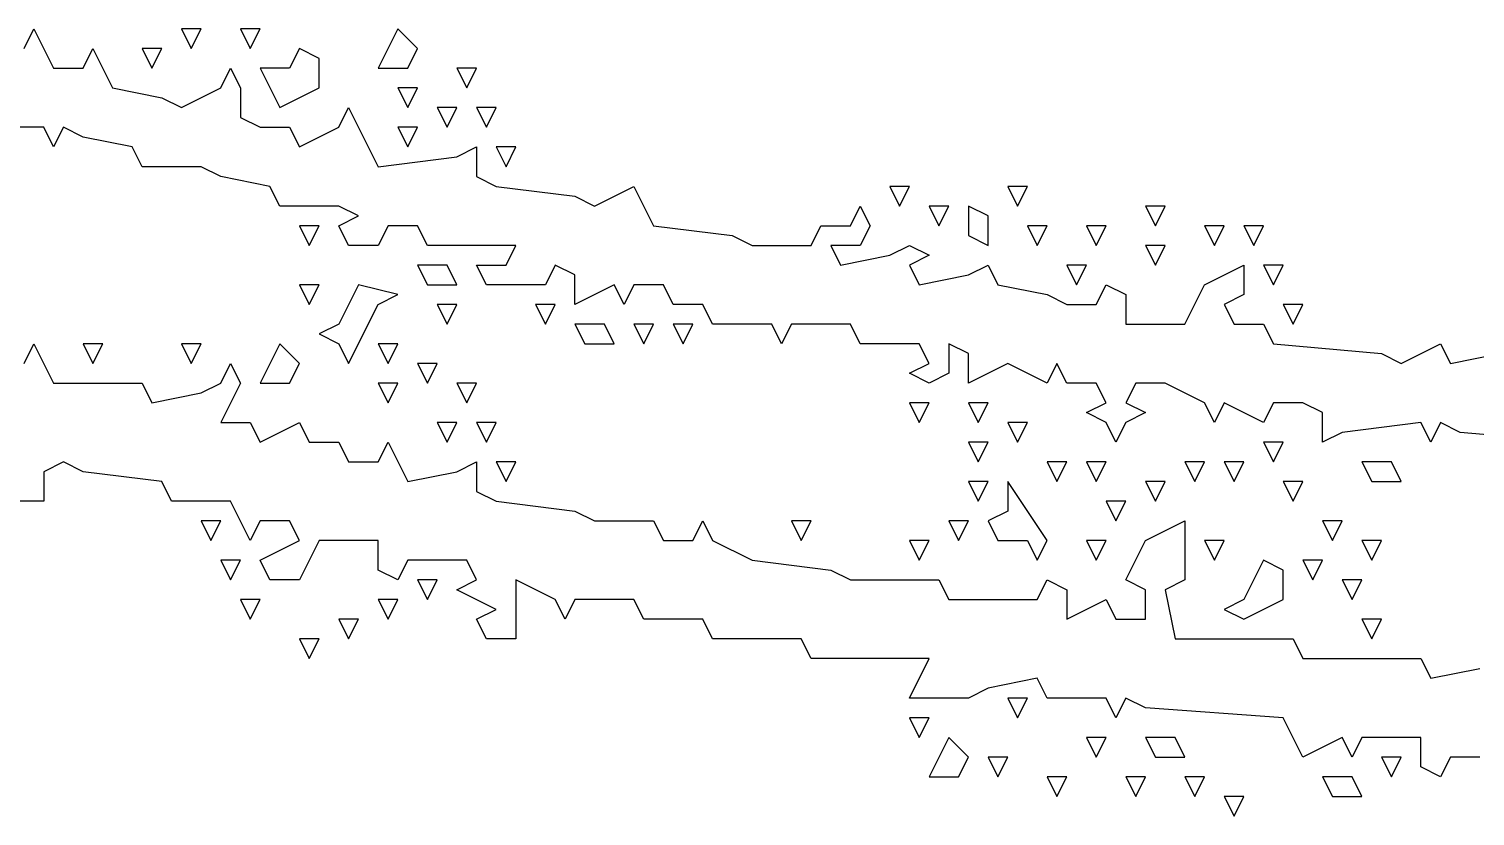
# Model space of a CAD drawing. Extents: x 2 to 124, y 0 to 170.
# Drawn here: x 30.55 to 42.38, y 46.36 to 52.8 of the extents above; entities that cross this region are included whole.
import ezdxf

# ---------------------------------------------------------------- set-up
doc = ezdxf.new("R2010")
doc.units = 0
doc.layers.add('Layer0', color=7, linetype='Continuous')

msp = doc.modelspace()

# ---------------------------------------------------------------- linework, layer by layer
at = {"layer": 'Layer0', "color": 5, "linetype": 'CONTINUOUS'}
for p, q in [((30.50663, 52.64205, 0.1), (30.58712, 52.80303, 0.1)), ((30.58712, 52.80303, 0.1), (30.74811, 52.48106, 0.1)), ((31.79451, 52.80303, 0.1), (31.875, 52.64205, 0.1)), ((31.95549, 52.80303, 0.1), (31.79451, 52.80303, 0.1)), ((31.875, 52.64205, 0.1), (31.95549, 52.80303, 0.1)), ((32.27746, 52.80303, 0.1), (32.35795, 52.64205, 0.1)), ((32.43845, 52.80303, 0.1), (32.27746, 52.80303, 0.1)), ((32.35795, 52.64205, 0.1), (32.43845, 52.80303, 0.1)), ((33.56534, 52.80303, 0.1), (33.40436, 52.48106, 0.1)), ((33.72633, 52.64205, 0.1), (33.56534, 52.80303, 0.1)), ((30.98958, 52.48106, 0.1), (31.07008, 52.64205, 0.1)), ((31.07008, 52.64205, 0.1), (31.23106, 52.32008, 0.1)), ((31.47254, 52.64205, 0.1), (31.55303, 52.48106, 0.1)), ((31.63352, 52.64205, 0.1), (31.47254, 52.64205, 0.1)), ((31.55303, 52.48106, 0.1), (31.63352, 52.64205, 0.1)), ((32.76042, 52.64205, 0.1), (32.67992, 52.48106, 0.1)), ((32.9214, 52.56155, 0.1), (32.76042, 52.64205, 0.1)), ((32.9214, 52.32008, 0.1), (32.9214, 52.56155, 0.1)), ((33.64583, 52.48106, 0.1), (33.72633, 52.64205, 0.1)), ((30.74811, 52.48106, 0.1), (30.98958, 52.48106, 0.1)), ((32.11648, 52.32008, 0.1), (32.19697, 52.48106, 0.1)), ((32.19697, 52.48106, 0.1), (32.27746, 52.32008, 0.1)), ((32.67992, 52.48106, 0.1), (32.43845, 52.48106, 0.1)), ((32.43845, 52.48106, 0.1), (32.59943, 52.15909, 0.1)), ((33.40436, 52.48106, 0.1), (33.64583, 52.48106, 0.1)), ((34.0483, 52.48106, 0.1), (34.12879, 52.32008, 0.1)), ((34.20928, 52.48106, 0.1), (34.0483, 52.48106, 0.1)), ((34.12879, 52.32008, 0.1), (34.20928, 52.48106, 0.1)), ((31.23106, 52.32008, 0.1), (31.63352, 52.23958, 0.1)), ((31.79451, 52.15909, 0.1), (32.11648, 52.32008, 0.1)), ((32.27746, 52.32008, 0.1), (32.27746, 52.0786, 0.1)), ((32.59943, 52.15909, 0.1), (32.9214, 52.32008, 0.1)), ((33.56534, 52.32008, 0.1), (33.64583, 52.15909, 0.1)), ((33.72633, 52.32008, 0.1), (33.56534, 52.32008, 0.1)), ((33.64583, 52.15909, 0.1), (33.72633, 52.32008, 0.1)), ((31.63352, 52.23958, 0.1), (31.79451, 52.15909, 0.1)), ((32.27746, 52.0786, 0.1), (32.43845, 51.99811, 0.1)), ((33.08239, 51.99811, 0.1), (33.16288, 52.15909, 0.1)), ((33.16288, 52.15909, 0.1), (33.40436, 51.67614, 0.1)), ((33.88731, 52.15909, 0.1), (33.9678, 51.99811, 0.1)), ((34.0483, 52.15909, 0.1), (33.88731, 52.15909, 0.1)), ((33.9678, 51.99811, 0.1), (34.0483, 52.15909, 0.1)), ((34.20928, 52.15909, 0.1), (34.28977, 51.99811, 0.1)), ((34.37027, 52.15909, 0.1), (34.20928, 52.15909, 0.1)), ((34.28977, 51.99811, 0.1), (34.37027, 52.15909, 0.1)), ((30.66761, 51.99811, 0.1), (30.18466, 51.99811, 0.1)), ((30.74811, 51.83712, 0.1), (30.66761, 51.99811, 0.1)), ((30.8286, 51.99811, 0.1), (30.74811, 51.83712, 0.1)), ((30.98958, 51.91761, 0.1), (30.8286, 51.99811, 0.1)), ((32.43845, 51.99811, 0.1), (32.67992, 51.99811, 0.1)), ((32.67992, 51.99811, 0.1), (32.76042, 51.83712, 0.1)), ((32.76042, 51.83712, 0.1), (33.08239, 51.99811, 0.1)), ((33.56534, 51.99811, 0.1), (33.64583, 51.83712, 0.1)), ((33.72633, 51.99811, 0.1), (33.56534, 51.99811, 0.1)), ((33.64583, 51.83712, 0.1), (33.72633, 51.99811, 0.1)), ((31.39205, 51.83712, 0.1), (30.98958, 51.91761, 0.1)), ((31.47254, 51.67614, 0.1), (31.39205, 51.83712, 0.1)), ((34.0483, 51.75663, 0.1), (34.20928, 51.83712, 0.1)), ((34.20928, 51.83712, 0.1), (34.20928, 51.59564, 0.1)), ((34.37027, 51.83712, 0.1), (34.45076, 51.67614, 0.1)), ((34.53125, 51.83712, 0.1), (34.37027, 51.83712, 0.1)), ((34.45076, 51.67614, 0.1), (34.53125, 51.83712, 0.1)), ((33.40436, 51.67614, 0.1), (34.0483, 51.75663, 0.1)), ((31.95549, 51.67614, 0.1), (31.47254, 51.67614, 0.1)), ((32.11648, 51.59564, 0.1), (31.95549, 51.67614, 0.1)), ((32.51894, 51.51515, 0.1), (32.11648, 51.59564, 0.1)), ((34.20928, 51.59564, 0.1), (34.37027, 51.51515, 0.1)), ((32.59943, 51.35417, 0.1), (32.51894, 51.51515, 0.1)), ((34.37027, 51.51515, 0.1), (35.0142, 51.43466, 0.1)), ((35.17519, 51.35417, 0.1), (35.49716, 51.51515, 0.1)), ((35.49716, 51.51515, 0.1), (35.65814, 51.19318, 0.1)), ((37.58996, 51.51515, 0.1), (37.67045, 51.35417, 0.1)), ((37.75095, 51.51515, 0.1), (37.58996, 51.51515, 0.1)), ((37.67045, 51.35417, 0.1), (37.75095, 51.51515, 0.1)), ((38.55587, 51.51515, 0.1), (38.63636, 51.35417, 0.1)), ((38.71686, 51.51515, 0.1), (38.55587, 51.51515, 0.1)), ((38.63636, 51.35417, 0.1), (38.71686, 51.51515, 0.1)), ((33.08239, 51.35417, 0.1), (32.59943, 51.35417, 0.1)), ((33.24337, 51.27367, 0.1), (33.08239, 51.35417, 0.1)), ((35.0142, 51.43466, 0.1), (35.17519, 51.35417, 0.1)), ((37.26799, 51.19318, 0.1), (37.34848, 51.35417, 0.1)), ((37.34848, 51.35417, 0.1), (37.42898, 51.19318, 0.1)), ((37.91193, 51.35417, 0.1), (37.99242, 51.19318, 0.1)), ((38.07292, 51.35417, 0.1), (37.91193, 51.35417, 0.1)), ((37.99242, 51.19318, 0.1), (38.07292, 51.35417, 0.1)), ((38.2339, 51.35417, 0.1), (38.2339, 51.11269, 0.1)), ((38.39489, 51.27367, 0.1), (38.2339, 51.35417, 0.1)), ((39.68277, 51.35417, 0.1), (39.76326, 51.19318, 0.1)), ((39.84375, 51.35417, 0.1), (39.68277, 51.35417, 0.1)), ((39.76326, 51.19318, 0.1), (39.84375, 51.35417, 0.1)), ((33.08239, 51.19318, 0.1), (33.24337, 51.27367, 0.1)), ((38.39489, 51.0322, 0.1), (38.39489, 51.27367, 0.1)), ((32.76042, 51.19318, 0.1), (32.84091, 51.0322, 0.1)), ((32.9214, 51.19318, 0.1), (32.76042, 51.19318, 0.1)), ((32.84091, 51.0322, 0.1), (32.9214, 51.19318, 0.1)), ((33.16288, 51.0322, 0.1), (33.08239, 51.19318, 0.1)), ((33.48485, 51.19318, 0.1), (33.40436, 51.0322, 0.1)), ((33.72633, 51.19318, 0.1), (33.48485, 51.19318, 0.1)), ((33.80682, 51.0322, 0.1), (33.72633, 51.19318, 0.1)), ((35.65814, 51.19318, 0.1), (36.30208, 51.11269, 0.1)), ((36.94602, 51.0322, 0.1), (37.02652, 51.19318, 0.1)), ((37.02652, 51.19318, 0.1), (37.26799, 51.19318, 0.1)), ((37.42898, 51.19318, 0.1), (37.34848, 51.0322, 0.1)), ((38.71686, 51.19318, 0.1), (38.79735, 51.0322, 0.1)), ((38.87784, 51.19318, 0.1), (38.71686, 51.19318, 0.1)), ((38.79735, 51.0322, 0.1), (38.87784, 51.19318, 0.1)), ((39.19981, 51.19318, 0.1), (39.2803, 51.0322, 0.1)), ((39.3608, 51.19318, 0.1), (39.19981, 51.19318, 0.1)), ((39.2803, 51.0322, 0.1), (39.3608, 51.19318, 0.1)), ((40.16572, 51.19318, 0.1), (40.24621, 51.0322, 0.1)), ((40.3267, 51.19318, 0.1), (40.16572, 51.19318, 0.1)), ((40.24621, 51.0322, 0.1), (40.3267, 51.19318, 0.1)), ((40.48769, 51.19318, 0.1), (40.56818, 51.0322, 0.1)), ((40.64867, 51.19318, 0.1), (40.48769, 51.19318, 0.1)), ((40.56818, 51.0322, 0.1), (40.64867, 51.19318, 0.1)), ((33.40436, 51.0322, 0.1), (33.16288, 51.0322, 0.1)), ((34.53125, 51.0322, 0.1), (33.80682, 51.0322, 0.1)), ((34.45076, 50.87121, 0.1), (34.53125, 51.0322, 0.1)), ((36.30208, 51.11269, 0.1), (36.46307, 51.0322, 0.1)), ((36.46307, 51.0322, 0.1), (36.94602, 51.0322, 0.1)), ((37.34848, 51.0322, 0.1), (37.10701, 51.0322, 0.1)), ((37.10701, 51.0322, 0.1), (37.1875, 50.87121, 0.1)), ((37.58996, 50.9517, 0.1), (37.75095, 51.0322, 0.1)), ((37.75095, 51.0322, 0.1), (37.91193, 50.9517, 0.1)), ((38.2339, 51.11269, 0.1), (38.39489, 51.0322, 0.1)), ((39.68277, 51.0322, 0.1), (39.76326, 50.87121, 0.1)), ((39.84375, 51.0322, 0.1), (39.68277, 51.0322, 0.1)), ((39.76326, 50.87121, 0.1), (39.84375, 51.0322, 0.1)), ((37.1875, 50.87121, 0.1), (37.58996, 50.9517, 0.1)), ((37.91193, 50.9517, 0.1), (37.75095, 50.87121, 0.1)), ((33.72633, 50.87121, 0.1), (33.80682, 50.71023, 0.1)), ((33.9678, 50.87121, 0.1), (33.72633, 50.87121, 0.1)), ((34.0483, 50.71023, 0.1), (33.9678, 50.87121, 0.1)), ((34.28977, 50.71023, 0.1), (34.20928, 50.87121, 0.1)), ((34.20928, 50.87121, 0.1), (34.45076, 50.87121, 0.1)), ((34.85322, 50.87121, 0.1), (34.77273, 50.71023, 0.1)), ((35.0142, 50.79072, 0.1), (34.85322, 50.87121, 0.1)), ((35.0142, 50.54924, 0.1), (35.0142, 50.79072, 0.1)), ((37.75095, 50.87121, 0.1), (37.83144, 50.71023, 0.1)), ((37.83144, 50.71023, 0.1), (38.2339, 50.79072, 0.1)), ((38.2339, 50.79072, 0.1), (38.39489, 50.87121, 0.1)), ((38.39489, 50.87121, 0.1), (38.47538, 50.71023, 0.1)), ((39.03883, 50.87121, 0.1), (39.11932, 50.71023, 0.1)), ((39.19981, 50.87121, 0.1), (39.03883, 50.87121, 0.1)), ((39.11932, 50.71023, 0.1), (39.19981, 50.87121, 0.1)), ((40.16572, 50.71023, 0.1), (40.48769, 50.87121, 0.1)), ((40.48769, 50.87121, 0.1), (40.48769, 50.62973, 0.1)), ((40.64867, 50.87121, 0.1), (40.72917, 50.71023, 0.1)), ((40.80966, 50.87121, 0.1), (40.64867, 50.87121, 0.1)), ((40.72917, 50.71023, 0.1), (40.80966, 50.87121, 0.1)), ((32.76042, 50.71023, 0.1), (32.84091, 50.54924, 0.1)), ((32.9214, 50.71023, 0.1), (32.76042, 50.71023, 0.1)), ((32.84091, 50.54924, 0.1), (32.9214, 50.71023, 0.1)), ((33.24337, 50.71023, 0.1), (33.08239, 50.38826, 0.1)), ((33.56534, 50.62973, 0.1), (33.24337, 50.71023, 0.1)), ((33.80682, 50.71023, 0.1), (34.0483, 50.71023, 0.1)), ((34.77273, 50.71023, 0.1), (34.28977, 50.71023, 0.1)), ((35.33617, 50.71023, 0.1), (35.0142, 50.54924, 0.1)), ((35.41667, 50.54924, 0.1), (35.33617, 50.71023, 0.1)), ((35.49716, 50.71023, 0.1), (35.41667, 50.54924, 0.1)), ((35.73864, 50.71023, 0.1), (35.49716, 50.71023, 0.1)), ((35.81913, 50.54924, 0.1), (35.73864, 50.71023, 0.1)), ((38.47538, 50.71023, 0.1), (38.87784, 50.62973, 0.1)), ((39.2803, 50.54924, 0.1), (39.3608, 50.71023, 0.1)), ((39.3608, 50.71023, 0.1), (39.52178, 50.62973, 0.1)), ((40.00473, 50.38826, 0.1), (40.16572, 50.71023, 0.1)), ((33.16288, 50.06629, 0.1), (33.40436, 50.54924, 0.1)), ((33.40436, 50.54924, 0.1), (33.56534, 50.62973, 0.1)), ((33.88731, 50.54924, 0.1), (33.9678, 50.38826, 0.1)), ((34.0483, 50.54924, 0.1), (33.88731, 50.54924, 0.1)), ((33.9678, 50.38826, 0.1), (34.0483, 50.54924, 0.1)), ((34.69223, 50.54924, 0.1), (34.77273, 50.38826, 0.1)), ((34.85322, 50.54924, 0.1), (34.69223, 50.54924, 0.1)), ((34.77273, 50.38826, 0.1), (34.85322, 50.54924, 0.1)), ((36.06061, 50.54924, 0.1), (35.81913, 50.54924, 0.1)), ((36.1411, 50.38826, 0.1), (36.06061, 50.54924, 0.1)), ((38.87784, 50.62973, 0.1), (39.03883, 50.54924, 0.1)), ((39.03883, 50.54924, 0.1), (39.2803, 50.54924, 0.1)), ((39.52178, 50.62973, 0.1), (39.52178, 50.38826, 0.1)), ((40.48769, 50.62973, 0.1), (40.3267, 50.54924, 0.1)), ((40.3267, 50.54924, 0.1), (40.4072, 50.38826, 0.1)), ((40.80966, 50.54924, 0.1), (40.89015, 50.38826, 0.1)), ((40.97064, 50.54924, 0.1), (40.80966, 50.54924, 0.1)), ((40.89015, 50.38826, 0.1), (40.97064, 50.54924, 0.1)), ((33.08239, 50.38826, 0.1), (32.9214, 50.30777, 0.1)), ((32.9214, 50.30777, 0.1), (33.08239, 50.22727, 0.1)), ((35.0142, 50.38826, 0.1), (35.0947, 50.22727, 0.1)), ((35.25568, 50.38826, 0.1), (35.0142, 50.38826, 0.1)), ((35.33617, 50.22727, 0.1), (35.25568, 50.38826, 0.1)), ((35.49716, 50.38826, 0.1), (35.57765, 50.22727, 0.1)), ((35.65814, 50.38826, 0.1), (35.49716, 50.38826, 0.1)), ((35.57765, 50.22727, 0.1), (35.65814, 50.38826, 0.1)), ((35.81913, 50.38826, 0.1), (35.89962, 50.22727, 0.1)), ((35.98011, 50.38826, 0.1), (35.81913, 50.38826, 0.1)), ((35.89962, 50.22727, 0.1), (35.98011, 50.38826, 0.1)), ((36.62405, 50.38826, 0.1), (36.1411, 50.38826, 0.1)), ((36.70455, 50.22727, 0.1), (36.62405, 50.38826, 0.1)), ((36.78504, 50.38826, 0.1), (36.70455, 50.22727, 0.1)), ((37.26799, 50.38826, 0.1), (36.78504, 50.38826, 0.1)), ((37.34848, 50.22727, 0.1), (37.26799, 50.38826, 0.1)), ((39.52178, 50.38826, 0.1), (40.00473, 50.38826, 0.1)), ((40.4072, 50.38826, 0.1), (40.64867, 50.38826, 0.1)), ((40.64867, 50.38826, 0.1), (40.72917, 50.22727, 0.1)), ((30.50663, 50.06629, 0.1), (30.58712, 50.22727, 0.1)), ((30.58712, 50.22727, 0.1), (30.74811, 49.9053, 0.1)), ((30.98958, 50.22727, 0.1), (31.07008, 50.06629, 0.1)), ((31.15057, 50.22727, 0.1), (30.98958, 50.22727, 0.1)), ((31.07008, 50.06629, 0.1), (31.15057, 50.22727, 0.1)), ((31.79451, 50.22727, 0.1), (31.875, 50.06629, 0.1)), ((31.95549, 50.22727, 0.1), (31.79451, 50.22727, 0.1)), ((31.875, 50.06629, 0.1), (31.95549, 50.22727, 0.1)), ((32.59943, 50.22727, 0.1), (32.43845, 49.9053, 0.1)), ((32.76042, 50.06629, 0.1), (32.59943, 50.22727, 0.1)), ((33.08239, 50.22727, 0.1), (33.16288, 50.06629, 0.1)), ((33.40436, 50.22727, 0.1), (33.48485, 50.06629, 0.1)), ((33.56534, 50.22727, 0.1), (33.40436, 50.22727, 0.1)), ((33.48485, 50.06629, 0.1), (33.56534, 50.22727, 0.1)), ((35.0947, 50.22727, 0.1), (35.33617, 50.22727, 0.1)), ((37.83144, 50.22727, 0.1), (37.34848, 50.22727, 0.1)), ((37.91193, 50.06629, 0.1), (37.83144, 50.22727, 0.1)), ((38.2339, 50.14678, 0.1), (38.07292, 50.22727, 0.1)), ((38.07292, 50.22727, 0.1), (38.07292, 49.9858, 0.1)), ((40.72917, 50.22727, 0.1), (41.61458, 50.14678, 0.1)), ((41.77557, 50.06629, 0.1), (42.09754, 50.22727, 0.1)), ((42.09754, 50.22727, 0.1), (42.17803, 50.06629, 0.1)), ((32.11648, 49.9053, 0.1), (32.19697, 50.06629, 0.1)), ((32.19697, 50.06629, 0.1), (32.27746, 49.9053, 0.1)), ((32.67992, 49.9053, 0.1), (32.76042, 50.06629, 0.1)), ((33.72633, 50.06629, 0.1), (33.80682, 49.9053, 0.1)), ((33.88731, 50.06629, 0.1), (33.72633, 50.06629, 0.1)), ((33.80682, 49.9053, 0.1), (33.88731, 50.06629, 0.1)), ((37.75095, 49.9858, 0.1), (37.91193, 50.06629, 0.1)), ((38.2339, 49.9053, 0.1), (38.2339, 50.14678, 0.1)), ((38.55587, 50.06629, 0.1), (38.2339, 49.9053, 0.1)), ((38.87784, 49.9053, 0.1), (38.55587, 50.06629, 0.1)), ((38.95833, 50.06629, 0.1), (38.87784, 49.9053, 0.1)), ((39.03883, 49.9053, 0.1), (38.95833, 50.06629, 0.1)), ((41.61458, 50.14678, 0.1), (41.77557, 50.06629, 0.1)), ((42.17803, 50.06629, 0.1), (42.58049, 50.14678, 0.1)), ((37.91193, 49.9053, 0.1), (37.75095, 49.9858, 0.1)), ((38.07292, 49.9858, 0.1), (37.91193, 49.9053, 0.1)), ((30.74811, 49.9053, 0.1), (31.47254, 49.9053, 0.1)), ((31.47254, 49.9053, 0.1), (31.55303, 49.74432, 0.1)), ((31.55303, 49.74432, 0.1), (31.95549, 49.82481, 0.1)), ((31.95549, 49.82481, 0.1), (32.11648, 49.9053, 0.1)), ((32.27746, 49.9053, 0.1), (32.11648, 49.58333, 0.1)), ((32.43845, 49.9053, 0.1), (32.67992, 49.9053, 0.1)), ((33.40436, 49.9053, 0.1), (33.48485, 49.74432, 0.1)), ((33.56534, 49.9053, 0.1), (33.40436, 49.9053, 0.1)), ((33.48485, 49.74432, 0.1), (33.56534, 49.9053, 0.1)), ((34.0483, 49.9053, 0.1), (34.12879, 49.74432, 0.1)), ((34.20928, 49.9053, 0.1), (34.0483, 49.9053, 0.1)), ((34.12879, 49.74432, 0.1), (34.20928, 49.9053, 0.1)), ((39.2803, 49.9053, 0.1), (39.03883, 49.9053, 0.1)), ((39.3608, 49.74432, 0.1), (39.2803, 49.9053, 0.1)), ((39.60227, 49.9053, 0.1), (39.52178, 49.74432, 0.1)), ((39.84375, 49.9053, 0.1), (39.60227, 49.9053, 0.1)), ((40.16572, 49.74432, 0.1), (39.84375, 49.9053, 0.1)), ((37.75095, 49.74432, 0.1), (37.83144, 49.58333, 0.1)), ((37.91193, 49.74432, 0.1), (37.75095, 49.74432, 0.1)), ((37.83144, 49.58333, 0.1), (37.91193, 49.74432, 0.1)), ((38.2339, 49.74432, 0.1), (38.31439, 49.58333, 0.1)), ((38.39489, 49.74432, 0.1), (38.2339, 49.74432, 0.1)), ((38.31439, 49.58333, 0.1), (38.39489, 49.74432, 0.1)), ((39.19981, 49.66383, 0.1), (39.3608, 49.74432, 0.1)), ((39.52178, 49.74432, 0.1), (39.68277, 49.66383, 0.1)), ((40.24621, 49.58333, 0.1), (40.16572, 49.74432, 0.1)), ((40.3267, 49.74432, 0.1), (40.24621, 49.58333, 0.1)), ((40.64867, 49.58333, 0.1), (40.3267, 49.74432, 0.1)), ((40.72917, 49.74432, 0.1), (40.64867, 49.58333, 0.1)), ((40.97064, 49.74432, 0.1), (40.72917, 49.74432, 0.1)), ((41.13163, 49.66383, 0.1), (40.97064, 49.74432, 0.1)), ((32.11648, 49.58333, 0.1), (32.35795, 49.58333, 0.1)), ((32.35795, 49.58333, 0.1), (32.43845, 49.42235, 0.1)), ((32.43845, 49.42235, 0.1), (32.76042, 49.58333, 0.1)), ((32.76042, 49.58333, 0.1), (32.84091, 49.42235, 0.1)), ((33.88731, 49.58333, 0.1), (33.9678, 49.42235, 0.1)), ((34.0483, 49.58333, 0.1), (33.88731, 49.58333, 0.1)), ((33.9678, 49.42235, 0.1), (34.0483, 49.58333, 0.1)), ((34.20928, 49.58333, 0.1), (34.28977, 49.42235, 0.1)), ((34.37027, 49.58333, 0.1), (34.20928, 49.58333, 0.1)), ((34.28977, 49.42235, 0.1), (34.37027, 49.58333, 0.1)), ((38.55587, 49.58333, 0.1), (38.63636, 49.42235, 0.1)), ((38.71686, 49.58333, 0.1), (38.55587, 49.58333, 0.1)), ((38.63636, 49.42235, 0.1), (38.71686, 49.58333, 0.1)), ((39.3608, 49.58333, 0.1), (39.19981, 49.66383, 0.1)), ((39.44129, 49.42235, 0.1), (39.3608, 49.58333, 0.1)), ((39.52178, 49.58333, 0.1), (39.44129, 49.42235, 0.1)), ((39.68277, 49.66383, 0.1), (39.52178, 49.58333, 0.1)), ((41.13163, 49.42235, 0.1), (41.13163, 49.66383, 0.1)), ((41.93655, 49.58333, 0.1), (41.29261, 49.50284, 0.1)), ((42.01705, 49.42235, 0.1), (41.93655, 49.58333, 0.1)), ((42.09754, 49.58333, 0.1), (42.01705, 49.42235, 0.1)), ((42.25852, 49.50284, 0.1), (42.09754, 49.58333, 0.1)), ((41.29261, 49.50284, 0.1), (41.13163, 49.42235, 0.1)), ((43.14394, 49.42235, 0.1), (42.25852, 49.50284, 0.1)), ((32.84091, 49.42235, 0.1), (33.08239, 49.42235, 0.1)), ((33.08239, 49.42235, 0.1), (33.16288, 49.26136, 0.1)), ((33.40436, 49.26136, 0.1), (33.48485, 49.42235, 0.1)), ((33.48485, 49.42235, 0.1), (33.64583, 49.10038, 0.1)), ((38.2339, 49.42235, 0.1), (38.31439, 49.26136, 0.1)), ((38.39489, 49.42235, 0.1), (38.2339, 49.42235, 0.1)), ((38.31439, 49.26136, 0.1), (38.39489, 49.42235, 0.1)), ((40.64867, 49.42235, 0.1), (40.72917, 49.26136, 0.1)), ((40.80966, 49.42235, 0.1), (40.64867, 49.42235, 0.1)), ((40.72917, 49.26136, 0.1), (40.80966, 49.42235, 0.1)), ((30.8286, 49.26136, 0.1), (30.66761, 49.18087, 0.1)), ((30.98958, 49.18087, 0.1), (30.8286, 49.26136, 0.1)), ((33.16288, 49.26136, 0.1), (33.40436, 49.26136, 0.1)), ((34.0483, 49.18087, 0.1), (34.20928, 49.26136, 0.1)), ((34.20928, 49.26136, 0.1), (34.20928, 49.01989, 0.1)), ((34.37027, 49.26136, 0.1), (34.45076, 49.10038, 0.1)), ((34.53125, 49.26136, 0.1), (34.37027, 49.26136, 0.1)), ((34.45076, 49.10038, 0.1), (34.53125, 49.26136, 0.1)), ((38.87784, 49.26136, 0.1), (38.95833, 49.10038, 0.1)), ((39.03883, 49.26136, 0.1), (38.87784, 49.26136, 0.1)), ((38.95833, 49.10038, 0.1), (39.03883, 49.26136, 0.1)), ((39.19981, 49.26136, 0.1), (39.2803, 49.10038, 0.1)), ((39.3608, 49.26136, 0.1), (39.19981, 49.26136, 0.1)), ((39.2803, 49.10038, 0.1), (39.3608, 49.26136, 0.1)), ((40.00473, 49.26136, 0.1), (40.08523, 49.10038, 0.1)), ((40.16572, 49.26136, 0.1), (40.00473, 49.26136, 0.1)), ((40.08523, 49.10038, 0.1), (40.16572, 49.26136, 0.1)), ((40.3267, 49.26136, 0.1), (40.4072, 49.10038, 0.1)), ((40.48769, 49.26136, 0.1), (40.3267, 49.26136, 0.1)), ((40.4072, 49.10038, 0.1), (40.48769, 49.26136, 0.1)), ((41.4536, 49.26136, 0.1), (41.53409, 49.10038, 0.1)), ((41.69508, 49.26136, 0.1), (41.4536, 49.26136, 0.1)), ((41.77557, 49.10038, 0.1), (41.69508, 49.26136, 0.1)), ((30.66761, 49.18087, 0.1), (30.66761, 48.93939, 0.1)), ((31.63352, 49.10038, 0.1), (30.98958, 49.18087, 0.1)), ((33.64583, 49.10038, 0.1), (34.0483, 49.18087, 0.1)), ((31.71402, 48.93939, 0.1), (31.63352, 49.10038, 0.1)), ((34.20928, 49.01989, 0.1), (34.37027, 48.93939, 0.1)), ((38.2339, 49.10038, 0.1), (38.31439, 48.93939, 0.1)), ((38.39489, 49.10038, 0.1), (38.2339, 49.10038, 0.1)), ((38.31439, 48.93939, 0.1), (38.39489, 49.10038, 0.1)), ((38.55587, 49.10038, 0.1), (38.55587, 48.8589, 0.1)), ((38.87784, 48.61742, 0.1), (38.55587, 49.10038, 0.1)), ((39.68277, 49.10038, 0.1), (39.76326, 48.93939, 0.1)), ((39.84375, 49.10038, 0.1), (39.68277, 49.10038, 0.1)), ((39.76326, 48.93939, 0.1), (39.84375, 49.10038, 0.1)), ((40.80966, 49.10038, 0.1), (40.89015, 48.93939, 0.1)), ((40.97064, 49.10038, 0.1), (40.80966, 49.10038, 0.1)), ((40.89015, 48.93939, 0.1), (40.97064, 49.10038, 0.1)), ((41.53409, 49.10038, 0.1), (41.77557, 49.10038, 0.1)), ((30.66761, 48.93939, 0.1), (30.42614, 48.93939, 0.1)), ((32.19697, 48.93939, 0.1), (31.71402, 48.93939, 0.1)), ((32.35795, 48.61742, 0.1), (32.19697, 48.93939, 0.1)), ((34.37027, 48.93939, 0.1), (35.0142, 48.8589, 0.1)), ((39.3608, 48.93939, 0.1), (39.44129, 48.77841, 0.1)), ((39.52178, 48.93939, 0.1), (39.3608, 48.93939, 0.1)), ((39.44129, 48.77841, 0.1), (39.52178, 48.93939, 0.1)), ((31.95549, 48.77841, 0.1), (32.03598, 48.61742, 0.1)), ((32.11648, 48.77841, 0.1), (31.95549, 48.77841, 0.1)), ((32.03598, 48.61742, 0.1), (32.11648, 48.77841, 0.1)), ((32.43845, 48.77841, 0.1), (32.35795, 48.61742, 0.1)), ((32.67992, 48.77841, 0.1), (32.43845, 48.77841, 0.1)), ((32.76042, 48.61742, 0.1), (32.67992, 48.77841, 0.1)), ((35.0142, 48.8589, 0.1), (35.17519, 48.77841, 0.1)), ((35.17519, 48.77841, 0.1), (35.65814, 48.77841, 0.1)), ((35.65814, 48.77841, 0.1), (35.73864, 48.61742, 0.1)), ((35.98011, 48.61742, 0.1), (36.06061, 48.77841, 0.1)), ((36.06061, 48.77841, 0.1), (36.1411, 48.61742, 0.1)), ((36.78504, 48.77841, 0.1), (36.86553, 48.61742, 0.1)), ((36.94602, 48.77841, 0.1), (36.78504, 48.77841, 0.1)), ((36.86553, 48.61742, 0.1), (36.94602, 48.77841, 0.1)), ((38.07292, 48.77841, 0.1), (38.15341, 48.61742, 0.1)), ((38.2339, 48.77841, 0.1), (38.07292, 48.77841, 0.1)), ((38.15341, 48.61742, 0.1), (38.2339, 48.77841, 0.1)), ((38.55587, 48.8589, 0.1), (38.39489, 48.77841, 0.1)), ((38.39489, 48.77841, 0.1), (38.47538, 48.61742, 0.1)), ((39.68277, 48.61742, 0.1), (40.00473, 48.77841, 0.1)), ((40.00473, 48.77841, 0.1), (40.00473, 48.29545, 0.1)), ((41.13163, 48.77841, 0.1), (41.21212, 48.61742, 0.1)), ((41.29261, 48.77841, 0.1), (41.13163, 48.77841, 0.1)), ((41.21212, 48.61742, 0.1), (41.29261, 48.77841, 0.1)), ((32.43845, 48.45644, 0.1), (32.76042, 48.61742, 0.1)), ((32.9214, 48.61742, 0.1), (32.76042, 48.29545, 0.1)), ((33.40436, 48.61742, 0.1), (32.9214, 48.61742, 0.1)), ((33.40436, 48.37595, 0.1), (33.40436, 48.61742, 0.1)), ((35.73864, 48.61742, 0.1), (35.98011, 48.61742, 0.1)), ((36.1411, 48.61742, 0.1), (36.46307, 48.45644, 0.1)), ((37.75095, 48.61742, 0.1), (37.83144, 48.45644, 0.1)), ((37.91193, 48.61742, 0.1), (37.75095, 48.61742, 0.1)), ((37.83144, 48.45644, 0.1), (37.91193, 48.61742, 0.1)), ((38.47538, 48.61742, 0.1), (38.71686, 48.61742, 0.1)), ((38.71686, 48.61742, 0.1), (38.79735, 48.45644, 0.1)), ((38.79735, 48.45644, 0.1), (38.87784, 48.61742, 0.1)), ((39.19981, 48.61742, 0.1), (39.2803, 48.45644, 0.1)), ((39.3608, 48.61742, 0.1), (39.19981, 48.61742, 0.1)), ((39.2803, 48.45644, 0.1), (39.3608, 48.61742, 0.1)), ((39.52178, 48.29545, 0.1), (39.68277, 48.61742, 0.1)), ((40.16572, 48.61742, 0.1), (40.24621, 48.45644, 0.1)), ((40.3267, 48.61742, 0.1), (40.16572, 48.61742, 0.1)), ((40.24621, 48.45644, 0.1), (40.3267, 48.61742, 0.1)), ((41.4536, 48.61742, 0.1), (41.53409, 48.45644, 0.1)), ((41.61458, 48.61742, 0.1), (41.4536, 48.61742, 0.1)), ((41.53409, 48.45644, 0.1), (41.61458, 48.61742, 0.1)), ((32.11648, 48.45644, 0.1), (32.19697, 48.29545, 0.1)), ((32.27746, 48.45644, 0.1), (32.11648, 48.45644, 0.1)), ((32.19697, 48.29545, 0.1), (32.27746, 48.45644, 0.1)), ((32.51894, 48.29545, 0.1), (32.43845, 48.45644, 0.1)), ((33.64583, 48.45644, 0.1), (33.56534, 48.29545, 0.1)), ((34.12879, 48.45644, 0.1), (33.64583, 48.45644, 0.1)), ((34.20928, 48.29545, 0.1), (34.12879, 48.45644, 0.1)), ((36.46307, 48.45644, 0.1), (37.10701, 48.37595, 0.1)), ((40.64867, 48.45644, 0.1), (40.48769, 48.13447, 0.1)), ((40.80966, 48.37595, 0.1), (40.64867, 48.45644, 0.1)), ((40.97064, 48.45644, 0.1), (41.05114, 48.29545, 0.1)), ((41.13163, 48.45644, 0.1), (40.97064, 48.45644, 0.1)), ((41.05114, 48.29545, 0.1), (41.13163, 48.45644, 0.1)), ((32.76042, 48.29545, 0.1), (32.51894, 48.29545, 0.1)), ((33.56534, 48.29545, 0.1), (33.40436, 48.37595, 0.1)), ((33.72633, 48.29545, 0.1), (33.80682, 48.13447, 0.1)), ((33.88731, 48.29545, 0.1), (33.72633, 48.29545, 0.1)), ((33.80682, 48.13447, 0.1), (33.88731, 48.29545, 0.1)), ((34.0483, 48.21496, 0.1), (34.20928, 48.29545, 0.1)), ((34.85322, 48.13447, 0.1), (34.53125, 48.29545, 0.1)), ((34.53125, 48.29545, 0.1), (34.53125, 47.8125, 0.1)), ((37.10701, 48.37595, 0.1), (37.26799, 48.29545, 0.1)), ((37.26799, 48.29545, 0.1), (37.99242, 48.29545, 0.1)), ((37.99242, 48.29545, 0.1), (38.07292, 48.13447, 0.1)), ((38.79735, 48.13447, 0.1), (38.87784, 48.29545, 0.1)), ((38.87784, 48.29545, 0.1), (39.03883, 48.21496, 0.1)), ((39.68277, 48.21496, 0.1), (39.52178, 48.29545, 0.1)), ((40.00473, 48.29545, 0.1), (39.84375, 48.21496, 0.1)), ((40.80966, 48.13447, 0.1), (40.80966, 48.37595, 0.1)), ((41.29261, 48.29545, 0.1), (41.37311, 48.13447, 0.1)), ((41.4536, 48.29545, 0.1), (41.29261, 48.29545, 0.1)), ((41.37311, 48.13447, 0.1), (41.4536, 48.29545, 0.1)), ((34.37027, 48.05398, 0.1), (34.0483, 48.21496, 0.1)), ((39.03883, 48.21496, 0.1), (39.03883, 47.97348, 0.1)), ((39.68277, 47.97348, 0.1), (39.68277, 48.21496, 0.1)), ((39.84375, 48.21496, 0.1), (39.92424, 47.8125, 0.1)), ((32.27746, 48.13447, 0.1), (32.35795, 47.97348, 0.1)), ((32.43845, 48.13447, 0.1), (32.27746, 48.13447, 0.1)), ((32.35795, 47.97348, 0.1), (32.43845, 48.13447, 0.1)), ((33.40436, 48.13447, 0.1), (33.48485, 47.97348, 0.1)), ((33.56534, 48.13447, 0.1), (33.40436, 48.13447, 0.1)), ((33.48485, 47.97348, 0.1), (33.56534, 48.13447, 0.1)), ((34.20928, 47.97348, 0.1), (34.37027, 48.05398, 0.1)), ((34.93371, 47.97348, 0.1), (34.85322, 48.13447, 0.1)), ((35.0142, 48.13447, 0.1), (34.93371, 47.97348, 0.1)), ((35.49716, 48.13447, 0.1), (35.0142, 48.13447, 0.1)), ((35.57765, 47.97348, 0.1), (35.49716, 48.13447, 0.1)), ((38.07292, 48.13447, 0.1), (38.79735, 48.13447, 0.1)), ((39.03883, 47.97348, 0.1), (39.3608, 48.13447, 0.1)), ((39.3608, 48.13447, 0.1), (39.44129, 47.97348, 0.1)), ((40.48769, 48.13447, 0.1), (40.3267, 48.05398, 0.1)), ((40.3267, 48.05398, 0.1), (40.48769, 47.97348, 0.1)), ((40.48769, 47.97348, 0.1), (40.80966, 48.13447, 0.1)), ((33.08239, 47.97348, 0.1), (33.16288, 47.8125, 0.1)), ((33.24337, 47.97348, 0.1), (33.08239, 47.97348, 0.1)), ((33.16288, 47.8125, 0.1), (33.24337, 47.97348, 0.1)), ((34.28977, 47.8125, 0.1), (34.20928, 47.97348, 0.1)), ((36.06061, 47.97348, 0.1), (35.57765, 47.97348, 0.1)), ((36.1411, 47.8125, 0.1), (36.06061, 47.97348, 0.1)), ((39.44129, 47.97348, 0.1), (39.68277, 47.97348, 0.1)), ((41.4536, 47.97348, 0.1), (41.53409, 47.8125, 0.1)), ((41.61458, 47.97348, 0.1), (41.4536, 47.97348, 0.1)), ((41.53409, 47.8125, 0.1), (41.61458, 47.97348, 0.1)), ((32.76042, 47.8125, 0.1), (32.84091, 47.65152, 0.1)), ((32.9214, 47.8125, 0.1), (32.76042, 47.8125, 0.1)), ((32.84091, 47.65152, 0.1), (32.9214, 47.8125, 0.1)), ((34.53125, 47.8125, 0.1), (34.28977, 47.8125, 0.1)), ((36.86553, 47.8125, 0.1), (36.1411, 47.8125, 0.1)), ((36.94602, 47.65152, 0.1), (36.86553, 47.8125, 0.1)), ((39.92424, 47.8125, 0.1), (40.89015, 47.8125, 0.1)), ((40.89015, 47.8125, 0.1), (40.97064, 47.65152, 0.1)), ((37.91193, 47.65152, 0.1), (36.94602, 47.65152, 0.1)), ((37.75095, 47.32955, 0.1), (37.91193, 47.65152, 0.1)), ((40.97064, 47.65152, 0.1), (41.93655, 47.65152, 0.1)), ((41.93655, 47.65152, 0.1), (42.01705, 47.49053, 0.1)), ((42.01705, 47.49053, 0.1), (42.41951, 47.57102, 0.1)), ((38.79735, 47.49053, 0.1), (38.39489, 47.41004, 0.1)), ((38.87784, 47.32955, 0.1), (38.79735, 47.49053, 0.1)), ((38.39489, 47.41004, 0.1), (38.2339, 47.32955, 0.1)), ((38.2339, 47.32955, 0.1), (37.75095, 47.32955, 0.1)), ((38.55587, 47.32955, 0.1), (38.63636, 47.16856, 0.1)), ((38.71686, 47.32955, 0.1), (38.55587, 47.32955, 0.1)), ((38.63636, 47.16856, 0.1), (38.71686, 47.32955, 0.1)), ((39.3608, 47.32955, 0.1), (38.87784, 47.32955, 0.1)), ((39.44129, 47.16856, 0.1), (39.3608, 47.32955, 0.1)), ((39.52178, 47.32955, 0.1), (39.44129, 47.16856, 0.1)), ((39.68277, 47.24905, 0.1), (39.52178, 47.32955, 0.1)), ((40.80966, 47.16856, 0.1), (39.68277, 47.24905, 0.1)), ((37.75095, 47.16856, 0.1), (37.83144, 47.00758, 0.1)), ((37.91193, 47.16856, 0.1), (37.75095, 47.16856, 0.1)), ((37.83144, 47.00758, 0.1), (37.91193, 47.16856, 0.1)), ((40.97064, 46.84659, 0.1), (40.80966, 47.16856, 0.1)), ((38.07292, 47.00758, 0.1), (37.91193, 46.68561, 0.1)), ((38.2339, 46.84659, 0.1), (38.07292, 47.00758, 0.1)), ((39.19981, 47.00758, 0.1), (39.2803, 46.84659, 0.1)), ((39.3608, 47.00758, 0.1), (39.19981, 47.00758, 0.1)), ((39.2803, 46.84659, 0.1), (39.3608, 47.00758, 0.1)), ((39.68277, 47.00758, 0.1), (39.76326, 46.84659, 0.1)), ((39.92424, 47.00758, 0.1), (39.68277, 47.00758, 0.1)), ((40.00473, 46.84659, 0.1), (39.92424, 47.00758, 0.1)), ((41.29261, 47.00758, 0.1), (40.97064, 46.84659, 0.1)), ((41.37311, 46.84659, 0.1), (41.29261, 47.00758, 0.1)), ((41.4536, 47.00758, 0.1), (41.37311, 46.84659, 0.1)), ((41.93655, 47.00758, 0.1), (41.4536, 47.00758, 0.1)), ((41.93655, 46.7661, 0.1), (41.93655, 47.00758, 0.1)), ((38.15341, 46.68561, 0.1), (38.2339, 46.84659, 0.1)), ((38.39489, 46.84659, 0.1), (38.47538, 46.68561, 0.1)), ((38.55587, 46.84659, 0.1), (38.39489, 46.84659, 0.1)), ((38.47538, 46.68561, 0.1), (38.55587, 46.84659, 0.1)), ((39.76326, 46.84659, 0.1), (40.00473, 46.84659, 0.1)), ((41.61458, 46.84659, 0.1), (41.69508, 46.68561, 0.1)), ((41.77557, 46.84659, 0.1), (41.61458, 46.84659, 0.1)), ((41.69508, 46.68561, 0.1), (41.77557, 46.84659, 0.1)), ((42.09754, 46.68561, 0.1), (41.93655, 46.7661, 0.1)), ((42.17803, 46.84659, 0.1), (42.09754, 46.68561, 0.1)), ((42.41951, 46.84659, 0.1), (42.17803, 46.84659, 0.1)), ((37.91193, 46.68561, 0.1), (38.15341, 46.68561, 0.1)), ((38.87784, 46.68561, 0.1), (38.95833, 46.52462, 0.1)), ((39.03883, 46.68561, 0.1), (38.87784, 46.68561, 0.1)), ((38.95833, 46.52462, 0.1), (39.03883, 46.68561, 0.1)), ((39.52178, 46.68561, 0.1), (39.60227, 46.52462, 0.1)), ((39.68277, 46.68561, 0.1), (39.52178, 46.68561, 0.1)), ((39.60227, 46.52462, 0.1), (39.68277, 46.68561, 0.1)), ((40.00473, 46.68561, 0.1), (40.08523, 46.52462, 0.1)), ((40.16572, 46.68561, 0.1), (40.00473, 46.68561, 0.1)), ((40.08523, 46.52462, 0.1), (40.16572, 46.68561, 0.1)), ((41.13163, 46.68561, 0.1), (41.21212, 46.52462, 0.1)), ((41.37311, 46.68561, 0.1), (41.13163, 46.68561, 0.1)), ((41.4536, 46.52462, 0.1), (41.37311, 46.68561, 0.1)), ((40.3267, 46.52462, 0.1), (40.4072, 46.36364, 0.1)), ((40.48769, 46.52462, 0.1), (40.3267, 46.52462, 0.1)), ((40.4072, 46.36364, 0.1), (40.48769, 46.52462, 0.1)), ((41.21212, 46.52462, 0.1), (41.4536, 46.52462, 0.1))]:
    msp.add_line(p, q, dxfattribs=at)

doc.saveas('drawing.dxf')
